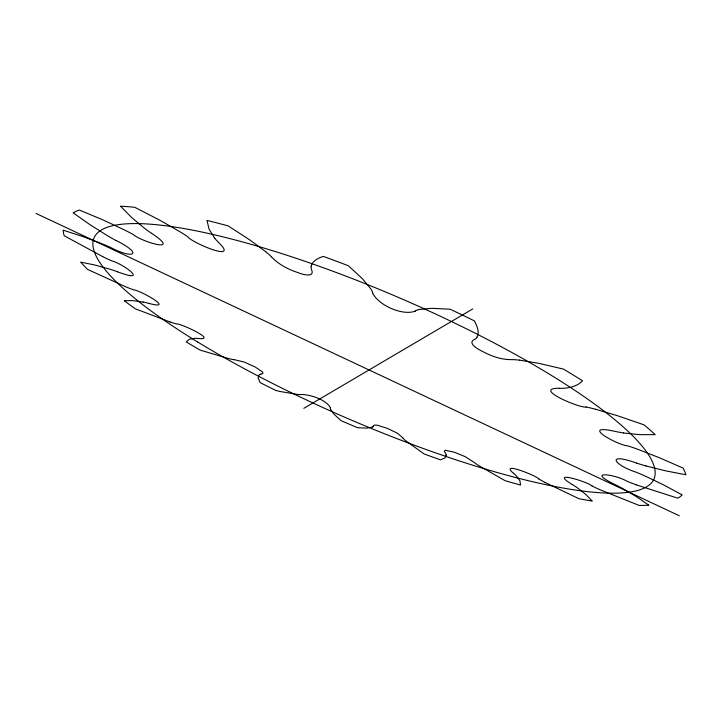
<?xml version="1.0" encoding="UTF-8"?>
<svg xmlns="http://www.w3.org/2000/svg" width="722" height="722" viewBox="0 0 722 722"><rect width="100%" height="100%" fill="white"/><g stroke="black" fill="none" stroke-linecap="round" stroke-linejoin="round"><path stroke-width="1.08" d="M373.13 426.26L374.213 425.141L377.028 425.132L387.245 428.317L397.47 433.227L402.93 437.983M311.155 266.427C312.229 260.696 318.384 258.079 323.312 256.382A338.32 73.166 23.3 0 1 348.383 265.768L362.435 278.737L370.819 288.89A62.85 16.037 24.2 0 1 372.678 292.852M330.468 407.903C326.506 399.789 310.677 394.582 301.309 394.474A44.529 8.041 24 0 1 298.105 394.537M476.962 337.237C479.868 331.958 476.881 325.766 474.444 320.902A338.32 73.166 23.3 0 0 450.158 309.224L431.666 308.294L419.112 309.512M415.33 311.065C402.822 316.2 377.949 305.117 372.597 292.816M303.809 408.345L472.739 308.935M330.369 407.948A43.925 7.87 23.1 0 0 330.685 409.645L334.024 414.202L340.983 420.619A338.32 73.166 23.3 0 0 357.426 427.659L366.37 428.146L371.92 427.298M474.453 339.385C466.529 343.347 479.282 349.935 482.982 351.65C491.908 356.46 501.934 359.872 512.187 359.628A61.505 15.117 21.6 0 1 519.569 360.152M260.886 374.177L262.916 373.473L262.582 371.983L255.101 366.938L244.244 362.056L234.262 359.673M298.141 394.555L280.28 391.514M559.369 388.255C531.374 387.985 580.28 408.526 586.129 407.009M519.533 360.125L538.811 363.337L563.53 369.113A338.32 73.166 23.3 0 1 582.555 380.828C578.196 385.485 571.734 387.479 565.543 388.111A62.381 15.703 22 0 1 559.433 388.292M623.465 432.965L639.629 434.644L655.188 434.635A338.32 73.166 23.3 0 0 644.069 424.879L617.851 415.845L595.587 409.248M143.173 302.049L132.866 300.632L124.265 300.731A338.32 73.166 23.3 0 0 135.303 308.799L169.959 321.949M279.649 391.369L277.744 390.909M277.104 390.755L275.804 390.44A338.32 73.166 23.3 0 1 260.173 382.624L258.106 377.958L259.027 374.935A44.096 7.924 23.7 0 1 260.832 374.149M646.136 465.988L665.467 470.807L685.9 474.76A338.32 73.166 23.3 0 0 683.093 468.1L659.466 457.775L637.887 449.337A56.054 12.184 20.9 0 0 627.95 445.934C616.832 445.041 578.882 423.435 614.945 431.35A60.477 14.485 21.3 0 0 623.429 432.938M149.12 303.457C176.349 310.631 139.671 290.018 133.669 289.883A51.018 10.144 25.3 0 1 125.7 286.787L87.552 269.405A338.32 73.166 23.3 0 1 80.729 262.131L95.015 265.055L109.906 269.198A49.466 9.603 25.1 0 1 117.605 271.815M636.759 463.145C605.677 451.999 613.222 464.815 636.326 472.278A52.76 10.803 21.1 0 1 645.378 476.159L663.671 484.94L682.182 494.895A338.32 73.166 23.3 0 1 677.859 498.207L636.163 484.823M117.632 271.842C149.662 283.845 124.365 264.306 111.414 260.723A54.249 11.399 25.6 0 1 102.714 256.635M36.1 213.477L679.321 515.788M102.714 256.644L64.195 235.751A338.32 73.166 23.3 0 1 63.166 230.174L82.768 236.527L101.495 243.567A52.526 10.713 25.5 0 1 110.475 247.393C133.137 259.478 144.418 254.478 115.917 240.462M592.221 486.096C587.618 481.664 547.745 469.589 572.212 484.525M545.146 482.54L578.963 498.712A338.32 73.166 23.3 0 0 592.221 501.023L585.957 494.552L577.483 487.919A47.083 8.817 21.9 0 0 572.266 484.534M538.991 479.065C537.114 475.942 498.812 460.699 513.441 473.253M151.701 233.377C182.648 254 142.008 242.087 133.092 234.433A55.82 12.084 25.7 0 0 123.787 229.614L102.894 219.876L79.357 210.039A338.32 73.166 23.3 0 0 73.139 212.828L90.367 224.939L107.361 235.643A57.498 12.87 25.7 0 0 115.89 240.471M265.768 251.734L249.74 239.885L228.161 225.905A338.32 73.166 23.3 0 0 206.979 220.436L209.109 229.262L214.723 238.242M271.409 256.788C278.647 264.478 288.286 269.541 298.267 272.69C301.913 274.423 315.126 278.006 311.633 269.838A63.175 16.272 23.6 0 1 311.209 266.454M446.232 455.086L444.987 457.983L440.51 459.842A338.32 73.166 23.3 0 1 424.13 453.957L405.204 440.393A44.602 8.068 22.6 0 1 402.876 437.965M373.184 426.287A43.916 7.87 23.4 0 1 371.884 427.289M446.196 455.068A44.141 7.933 22.9 0 0 445.411 453.172L444.31 451.133L445.501 450.293L454.174 452.162L465.221 456.656L474.038 462.324A46.1 8.511 22.1 0 0 478.334 465.365L505.156 480.708A338.32 73.166 23.3 0 0 520.544 485.049L519.948 480.843L516.51 475.988A45.215 8.249 22.4 0 0 513.504 473.271M545.173 482.54A48.356 9.233 21.6 0 1 538.946 479.056M592.184 486.096A51.235 10.225 21.2 0 0 600.045 489.751L639.187 505.445A338.32 73.166 23.3 0 0 648.852 505.201L636.461 496.7L622.869 488.65A49.665 9.666 21.4 0 0 615.532 484.823C584.558 470.022 614.801 474.074 627.165 481.321A54.484 11.498 21 0 0 636.163 484.805M646.118 465.97A57.715 12.978 21 0 1 636.777 463.172M586.093 406.973A59.114 13.709 21.1 0 1 595.605 409.266M476.908 337.219A63.193 16.29 23.1 0 1 474.534 339.421M415.24 311.029A62.904 16.083 22.5 0 1 419.166 309.539M265.723 251.725A61.37 15.027 25.1 0 1 271.49 256.806M214.777 238.26A62.282 15.631 24.7 0 0 219.037 242.872C239.767 263.223 190.996 242.267 187.891 236.852A58.915 13.601 25.6 0 0 179.607 231.527L159.363 219.966L134.716 207.277A338.32 73.166 23.3 0 0 120.547 206.212L131.783 217.638L144.526 228.287A60.305 14.377 25.4 0 0 151.647 233.377M143.2 302.067A46.93 8.772 24.7 0 1 149.084 303.43M169.941 321.931A48.175 9.169 24.9 0 0 176.646 323.979C179.805 323.005 217.764 340.486 198.785 338.555A45.116 8.213 24.2 0 0 194.877 338.311L189.39 339.232L186.204 341.903A338.32 73.166 23.3 0 0 200.093 350.098L229.244 358.735A45.964 8.474 24.5 0 0 234.307 359.7M197.675 341.993A304.801 65.63 23.3 0 0 651.831 482.449A304.801 65.63 23.3 0 0 272.582 250.715A304.801 65.63 23.3 0 0 197.675 341.993"/></g></svg>
